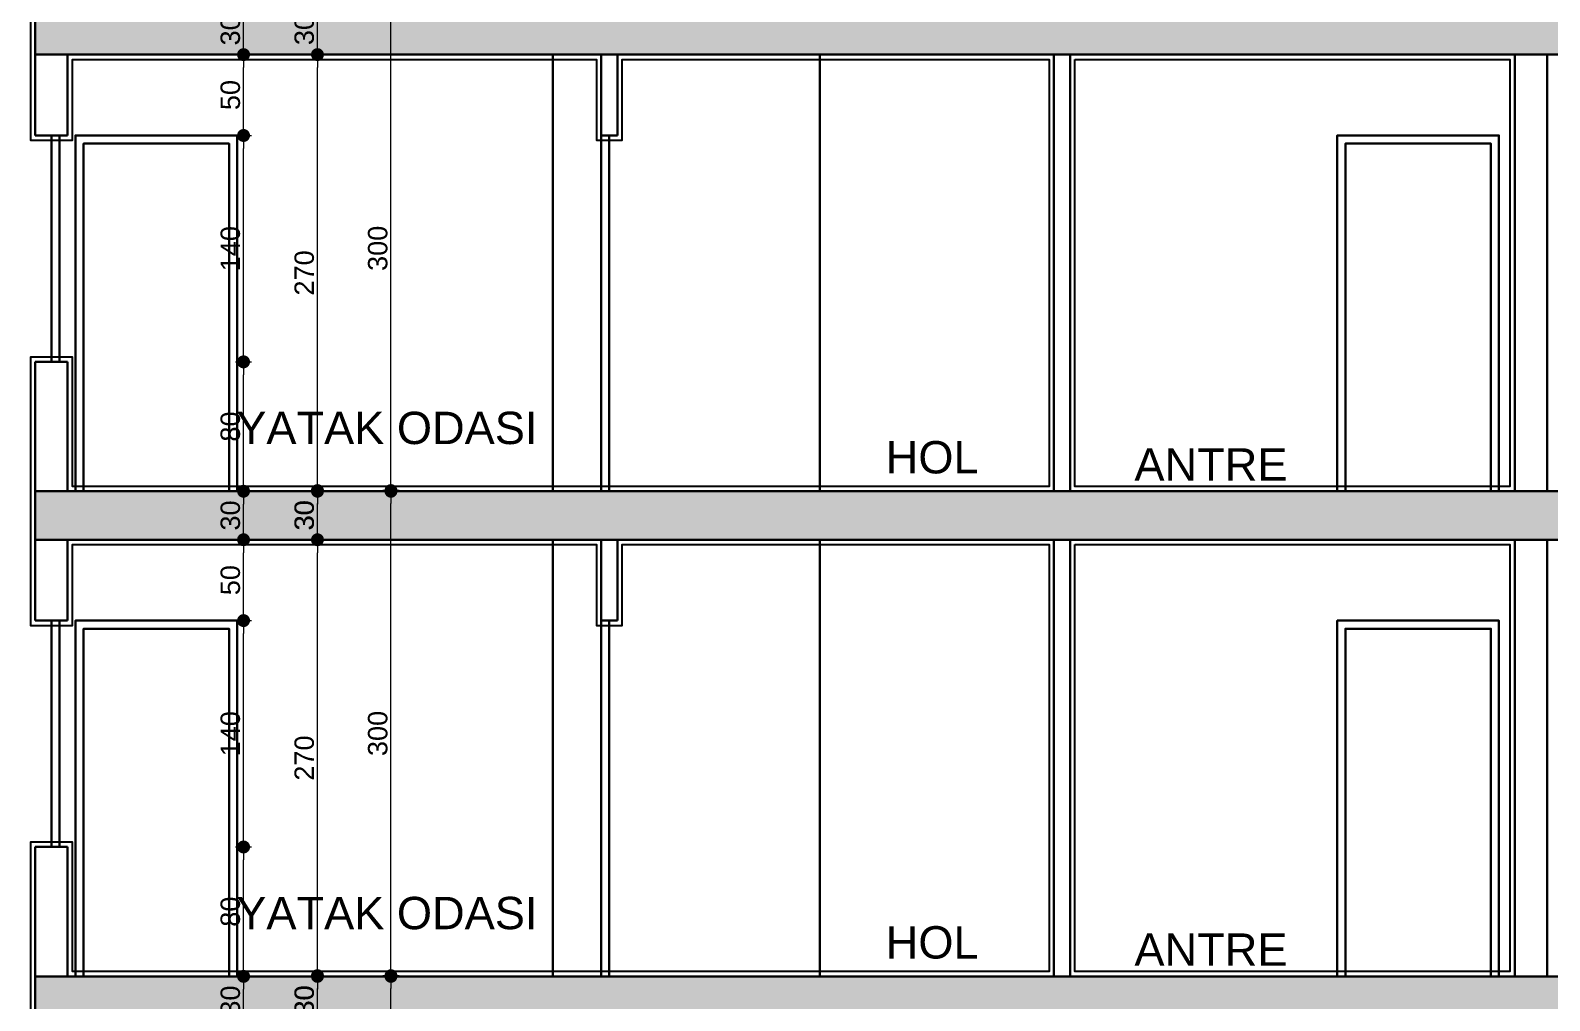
# Model space of a CAD drawing. Header units: millimetres. Extents: x 38129 to 72024, y -56282 to 16512.
# Drawn here: x 41061.2 to 41296.1, y -43824.8 to -43674.8 of the extents above; entities that cross this region are included whole.
import ezdxf

# ---------------------------------------------------------------- set-up
doc = ezdxf.new("R2010")
doc.units = ezdxf.units.MM
for name, color, linetype, lineweight in [('DIŞÖLÇÜ', 37, 'Continuous', 0), ('DUVAR', 255, 'Continuous', 30), ('KAPI', 4, 'Continuous', 30), ('mahal', 7, 'Continuous', 5), ('pencere', 195, 'Continuous', 30), ('TARAMA', 252, 'Continuous', 0), ('ölçü İÇ', 31, 'Continuous', 0)]:
    doc.layers.add(name, color=color, linetype=linetype, lineweight=lineweight)
doc.layers.add('sıva', color=41, linetype='Continuous')
doc.styles.add('icdisolcu_yazi', font='arial.ttf')
doc.styles.get("Standard").update_dxf_attribs({"font": 'arial.ttf'})
doc.dimstyles.new('İç Ölçü', dxfattribs={"dimtxt": 12, "dimasz": 8, "dimexe": 5, "dimexo": 0, "dimgap": 2, "dimtad": 1, "dimdec": 0, "dimzin": 12, "dimdsep": 46, "dimtxsty": 'icdisolcu_yazi', "dimblk": 'DOT', "dimcen": 8, "dimdle": 5, "dimclrd": 256, "dimclre": 256, "dimclrt": 7, "dimadec": 0, "dimazin": 3, "dimtfac": 1, "dimtdec": 0, "dimtix": 1, "dimtmove": 2, "dimatfit": 3, "dimldrblk": 'DOT', "dimfxl": 0, "dimtolj": 1, "dimtzin": 0, "dimlwd": -1, "dimlwe": -1, "dimarcsym": 0})

# ---------------------------------------------------------------- blocks, each defined once
blk = doc.blocks.new('_Dot')
at = {"color": 0, "lineweight": -2}
blk.add_line((-0.5, 0), (-1, 0), dxfattribs=at)
at = {"color": 0, "lineweight": 30, "const_width": 0.5}
blk.add_lwpolyline([(-0.25, 0, 1), (0.25, 0, 1)], format="xyb", close=True, dxfattribs=at)
blk = doc.blocks.new('*D2742')
at = {"layer": 'Defpoints', "color": 0, "transparency": 16777216}
for p in [(48133.45, -84858.94), (48133.45, -84858.94), (48133.45, -84888.94)]:
    blk.add_point(p, dxfattribs=at)
at = {"layer": 'ölçü İÇ', "transparency": 16777216}
for p, q in [((48133.45, -84858.94), (48138.45, -84858.94)), ((48133.45, -84888.94), (48138.45, -84888.94))]:
    blk.add_line(p, q, dxfattribs=at)
at = {"layer": 'ölçü İÇ', "linetype": 'Continuous', "transparency": 16777216}
blk.add_line((48133.45, -84880.94), (48133.45, -84866.94), dxfattribs=at)
at = {"layer": 'ölçü İÇ', "transparency": 16777216, "xscale": 8, "yscale": 8, "zscale": 8}
for p, rotation in [((48133.45, -84858.94), 90), ((48133.45, -84888.94), 270)]:
    blk.add_blockref('_Dot', p, dxfattribs=dict(at, rotation=rotation))
at = {"layer": 'ölçü İÇ', "color": 7, "transparency": 16777216, "insert": (48125.32, -84873.94), "char_height": 12, "attachment_point": 5, "rotation": 90, "style": 'icdisolcu_yazi'}
blk.add_mtext('\\A1;30', dxfattribs=at)
blk = doc.blocks.new('*D2743')
at = {"layer": 'Defpoints', "color": 0, "transparency": 16777216}
for p in [(48081.83, -84778.94), (48133.45, -84778.94), (48133.45, -84858.94)]:
    blk.add_point(p, dxfattribs=at)
at = {"layer": 'ölçü İÇ', "transparency": 16777216}
for p, q in [((48128.45, -84778.94), (48138.45, -84778.94)), ((48133.45, -84858.94), (48138.45, -84858.94))]:
    blk.add_line(p, q, dxfattribs=at)
at = {"layer": 'ölçü İÇ', "linetype": 'Continuous', "transparency": 16777216}
blk.add_line((48133.45, -84850.94), (48133.45, -84786.94), dxfattribs=at)
at = {"layer": 'ölçü İÇ', "transparency": 16777216, "xscale": 8, "yscale": 8, "zscale": 8}
for p, rotation in [((48133.45, -84778.94), 90), ((48133.45, -84858.94), 270)]:
    blk.add_blockref('_Dot', p, dxfattribs=dict(at, rotation=rotation))
at = {"layer": 'ölçü İÇ', "color": 7, "transparency": 16777216, "insert": (48125.32, -84818.94), "char_height": 12, "attachment_point": 5, "rotation": 90, "style": 'icdisolcu_yazi'}
blk.add_mtext('\\A1;80', dxfattribs=at)
blk = doc.blocks.new('*D2744')
at = {"layer": 'Defpoints', "color": 0, "transparency": 16777216}
for p in [(48081.83, -84638.94), (48133.45, -84638.94), (48081.83, -84778.94)]:
    blk.add_point(p, dxfattribs=at)
at = {"layer": 'ölçü İÇ', "transparency": 16777216}
for p, q in [((48128.45, -84638.94), (48138.45, -84638.94)), ((48128.45, -84778.94), (48138.45, -84778.94))]:
    blk.add_line(p, q, dxfattribs=at)
at = {"layer": 'ölçü İÇ', "linetype": 'Continuous', "transparency": 16777216}
blk.add_line((48133.45, -84770.94), (48133.45, -84646.94), dxfattribs=at)
at = {"layer": 'ölçü İÇ', "transparency": 16777216, "xscale": 8, "yscale": 8, "zscale": 8}
for p, rotation in [((48133.45, -84638.94), 90), ((48133.45, -84778.94), 270)]:
    blk.add_blockref('_Dot', p, dxfattribs=dict(at, rotation=rotation))
at = {"layer": 'ölçü İÇ', "color": 7, "transparency": 16777216, "insert": (48125.32, -84708.94), "char_height": 12, "attachment_point": 5, "rotation": 90, "style": 'icdisolcu_yazi'}
blk.add_mtext('\\A1;140', dxfattribs=at)
blk = doc.blocks.new('*D2745')
at = {"layer": 'Defpoints', "color": 0, "transparency": 16777216}
for p in [(48081.83, -84588.94), (48133.45, -84588.94), (48081.83, -84638.94)]:
    blk.add_point(p, dxfattribs=at)
at = {"layer": 'ölçü İÇ', "transparency": 16777216}
for p, q in [((48128.45, -84588.94), (48138.45, -84588.94)), ((48128.45, -84638.94), (48138.45, -84638.94))]:
    blk.add_line(p, q, dxfattribs=at)
at = {"layer": 'ölçü İÇ', "linetype": 'Continuous', "transparency": 16777216}
blk.add_line((48133.45, -84630.94), (48133.45, -84596.94), dxfattribs=at)
at = {"layer": 'ölçü İÇ', "transparency": 16777216, "xscale": 8, "yscale": 8, "zscale": 8}
for p, rotation in [((48133.45, -84588.94), 90), ((48133.45, -84638.94), 270)]:
    blk.add_blockref('_Dot', p, dxfattribs=dict(at, rotation=rotation))
at = {"layer": 'ölçü İÇ', "color": 7, "transparency": 16777216, "insert": (48125.32, -84613.94), "char_height": 12, "attachment_point": 5, "rotation": 90, "style": 'icdisolcu_yazi'}
blk.add_mtext('\\A1;50', dxfattribs=at)
blk = doc.blocks.new('*D2746')
at = {"layer": 'Defpoints', "color": 0, "transparency": 16777216}
for p in [(48179.16, -84858.94), (48179.16, -84858.94), (48179.16, -84888.94)]:
    blk.add_point(p, dxfattribs=at)
at = {"layer": 'ölçü İÇ', "transparency": 16777216}
for p, q in [((48179.16, -84858.94), (48184.16, -84858.94)), ((48179.16, -84888.94), (48184.16, -84888.94))]:
    blk.add_line(p, q, dxfattribs=at)
at = {"layer": 'ölçü İÇ', "linetype": 'Continuous', "transparency": 16777216}
blk.add_line((48179.16, -84880.94), (48179.16, -84866.94), dxfattribs=at)
at = {"layer": 'ölçü İÇ', "transparency": 16777216, "xscale": 8, "yscale": 8, "zscale": 8}
for p, rotation in [((48179.16, -84858.94), 90), ((48179.16, -84888.94), 270)]:
    blk.add_blockref('_Dot', p, dxfattribs=dict(at, rotation=rotation))
at = {"layer": 'ölçü İÇ', "color": 7, "transparency": 16777216, "insert": (48171.03, -84873.94), "char_height": 12, "attachment_point": 5, "rotation": 90, "style": 'icdisolcu_yazi'}
blk.add_mtext('\\A1;30', dxfattribs=at)
blk = doc.blocks.new('*D2747')
at = {"layer": 'Defpoints', "color": 0, "transparency": 16777216}
for p in [(48179.16, -84588.94), (48179.16, -84588.94), (48179.16, -84858.94)]:
    blk.add_point(p, dxfattribs=at)
at = {"layer": 'ölçü İÇ', "transparency": 16777216}
for p, q in [((48179.16, -84588.94), (48184.16, -84588.94)), ((48179.16, -84858.94), (48184.16, -84858.94))]:
    blk.add_line(p, q, dxfattribs=at)
at = {"layer": 'ölçü İÇ', "linetype": 'Continuous', "transparency": 16777216}
blk.add_line((48179.16, -84850.94), (48179.16, -84596.94), dxfattribs=at)
at = {"layer": 'ölçü İÇ', "transparency": 16777216, "xscale": 8, "yscale": 8, "zscale": 8}
for p, rotation in [((48179.16, -84588.94), 90), ((48179.16, -84858.94), 270)]:
    blk.add_blockref('_Dot', p, dxfattribs=dict(at, rotation=rotation))
at = {"layer": 'ölçü İÇ', "color": 7, "transparency": 16777216, "insert": (48171.04, -84723.94), "char_height": 12, "attachment_point": 5, "rotation": 90, "style": 'icdisolcu_yazi'}
blk.add_mtext('\\A1;270', dxfattribs=at)
blk = doc.blocks.new('*D2748')
at = {"layer": 'Defpoints', "color": 0, "transparency": 16777216}
for p in [(48178.55, -84558.54), (48179.16, -84558.54), (48179.16, -84588.94)]:
    blk.add_point(p, dxfattribs=at)
at = {"layer": 'ölçü İÇ', "transparency": 16777216}
for p, q in [((48178.55, -84558.54), (48184.16, -84558.54)), ((48179.16, -84588.94), (48184.16, -84588.94))]:
    blk.add_line(p, q, dxfattribs=at)
at = {"layer": 'ölçü İÇ', "linetype": 'Continuous', "transparency": 16777216}
blk.add_line((48179.16, -84580.94), (48179.16, -84566.54), dxfattribs=at)
at = {"layer": 'ölçü İÇ', "transparency": 16777216, "xscale": 8, "yscale": 8, "zscale": 8}
for p, rotation in [((48179.16, -84558.54), 90), ((48179.16, -84588.94), 270)]:
    blk.add_blockref('_Dot', p, dxfattribs=dict(at, rotation=rotation))
at = {"layer": 'ölçü İÇ', "color": 7, "transparency": 16777216, "insert": (48171.03, -84573.74), "char_height": 12, "attachment_point": 5, "rotation": 90, "style": 'icdisolcu_yazi'}
blk.add_mtext('\\A1;30', dxfattribs=at)
blk = doc.blocks.new('*D2749')
at = {"layer": 'Defpoints', "color": 0, "transparency": 16777216}
for p in [(48224.61, -84558.54), (48231.5, -84558.54), (48231.5, -84858.94)]:
    blk.add_point(p, dxfattribs=at)
at = {"layer": 'ölçü İÇ', "transparency": 16777216}
for p, q in [((48229.61, -84558.54), (48219.61, -84558.54)), ((48229.61, -84858.94), (48219.61, -84858.94))]:
    blk.add_line(p, q, dxfattribs=at)
at = {"layer": 'ölçü İÇ', "linetype": 'Continuous', "transparency": 16777216}
blk.add_line((48224.61, -84850.94), (48224.61, -84566.54), dxfattribs=at)
at = {"layer": 'ölçü İÇ', "transparency": 16777216, "xscale": 8, "yscale": 8, "zscale": 8}
for p, rotation in [((48224.61, -84558.54), 90), ((48224.61, -84858.94), 270)]:
    blk.add_blockref('_Dot', p, dxfattribs=dict(at, rotation=rotation))
at = {"layer": 'ölçü İÇ', "color": 7, "transparency": 16777216, "insert": (48216.48, -84708.74), "char_height": 12, "attachment_point": 5, "rotation": 90, "style": 'icdisolcu_yazi'}
blk.add_mtext('\\A1;300', dxfattribs=at)
blk = doc.blocks.new('*D2750')
at = {"layer": 'Defpoints', "color": 0, "transparency": 16777216}
for p in [(48178.55, -84858.54), (48179.16, -84858.54), (48179.16, -84888.94)]:
    blk.add_point(p, dxfattribs=at)
at = {"layer": 'ölçü İÇ', "transparency": 16777216}
for p, q in [((48178.55, -84858.54), (48184.16, -84858.54)), ((48179.16, -84888.94), (48184.16, -84888.94))]:
    blk.add_line(p, q, dxfattribs=at)
at = {"layer": 'ölçü İÇ', "linetype": 'Continuous', "transparency": 16777216}
blk.add_line((48179.16, -84880.94), (48179.16, -84866.54), dxfattribs=at)
at = {"layer": 'ölçü İÇ', "transparency": 16777216, "xscale": 8, "yscale": 8, "zscale": 8}
for p, rotation in [((48179.16, -84858.54), 90), ((48179.16, -84888.94), 270)]:
    blk.add_blockref('_Dot', p, dxfattribs=dict(at, rotation=rotation))
at = {"layer": 'ölçü İÇ', "color": 7, "transparency": 16777216, "insert": (48171.03, -84873.74), "char_height": 12, "attachment_point": 5, "rotation": 90, "style": 'icdisolcu_yazi'}
blk.add_mtext('\\A1;30', dxfattribs=at)
blk = doc.blocks.new('*D2759')
at = {"layer": 'Defpoints', "color": 0, "transparency": 16777216}
for p in [(48133.45, -85158.94), (48133.45, -85158.94), (48133.45, -85188.94)]:
    blk.add_point(p, dxfattribs=at)
at = {"layer": 'ölçü İÇ', "transparency": 16777216}
for p, q in [((48133.45, -85158.94), (48138.45, -85158.94)), ((48133.45, -85188.94), (48138.45, -85188.94))]:
    blk.add_line(p, q, dxfattribs=at)
at = {"layer": 'ölçü İÇ', "linetype": 'Continuous', "transparency": 16777216}
blk.add_line((48133.45, -85180.94), (48133.45, -85166.94), dxfattribs=at)
at = {"layer": 'ölçü İÇ', "transparency": 16777216, "xscale": 8, "yscale": 8, "zscale": 8}
for p, rotation in [((48133.45, -85158.94), 90), ((48133.45, -85188.94), 270)]:
    blk.add_blockref('_Dot', p, dxfattribs=dict(at, rotation=rotation))
at = {"layer": 'ölçü İÇ', "color": 7, "transparency": 16777216, "insert": (48125.32, -85173.94), "char_height": 12, "attachment_point": 5, "rotation": 90, "style": 'icdisolcu_yazi'}
blk.add_mtext('\\A1;30', dxfattribs=at)
blk = doc.blocks.new('*D2760')
at = {"layer": 'Defpoints', "color": 0, "transparency": 16777216}
for p in [(48081.83, -85078.94), (48133.45, -85078.94), (48133.45, -85158.94)]:
    blk.add_point(p, dxfattribs=at)
at = {"layer": 'ölçü İÇ', "transparency": 16777216}
for p, q in [((48128.45, -85078.94), (48138.45, -85078.94)), ((48133.45, -85158.94), (48138.45, -85158.94))]:
    blk.add_line(p, q, dxfattribs=at)
at = {"layer": 'ölçü İÇ', "linetype": 'Continuous', "transparency": 16777216}
blk.add_line((48133.45, -85150.94), (48133.45, -85086.94), dxfattribs=at)
at = {"layer": 'ölçü İÇ', "transparency": 16777216, "xscale": 8, "yscale": 8, "zscale": 8}
for p, rotation in [((48133.45, -85078.94), 90), ((48133.45, -85158.94), 270)]:
    blk.add_blockref('_Dot', p, dxfattribs=dict(at, rotation=rotation))
at = {"layer": 'ölçü İÇ', "color": 7, "transparency": 16777216, "insert": (48125.32, -85118.94), "char_height": 12, "attachment_point": 5, "rotation": 90, "style": 'icdisolcu_yazi'}
blk.add_mtext('\\A1;80', dxfattribs=at)
blk = doc.blocks.new('*D2761')
at = {"layer": 'Defpoints', "color": 0, "transparency": 16777216}
for p in [(48081.83, -84938.94), (48133.45, -84938.94), (48081.83, -85078.94)]:
    blk.add_point(p, dxfattribs=at)
at = {"layer": 'ölçü İÇ', "transparency": 16777216}
for p, q in [((48128.45, -84938.94), (48138.45, -84938.94)), ((48128.45, -85078.94), (48138.45, -85078.94))]:
    blk.add_line(p, q, dxfattribs=at)
at = {"layer": 'ölçü İÇ', "linetype": 'Continuous', "transparency": 16777216}
blk.add_line((48133.45, -85070.94), (48133.45, -84946.94), dxfattribs=at)
at = {"layer": 'ölçü İÇ', "transparency": 16777216, "xscale": 8, "yscale": 8, "zscale": 8}
for p, rotation in [((48133.45, -84938.94), 90), ((48133.45, -85078.94), 270)]:
    blk.add_blockref('_Dot', p, dxfattribs=dict(at, rotation=rotation))
at = {"layer": 'ölçü İÇ', "color": 7, "transparency": 16777216, "insert": (48125.32, -85008.94), "char_height": 12, "attachment_point": 5, "rotation": 90, "style": 'icdisolcu_yazi'}
blk.add_mtext('\\A1;140', dxfattribs=at)
blk = doc.blocks.new('*D2762')
at = {"layer": 'Defpoints', "color": 0, "transparency": 16777216}
for p in [(48081.83, -84888.94), (48133.45, -84888.94), (48081.83, -84938.94)]:
    blk.add_point(p, dxfattribs=at)
at = {"layer": 'ölçü İÇ', "transparency": 16777216}
for p, q in [((48128.45, -84888.94), (48138.45, -84888.94)), ((48128.45, -84938.94), (48138.45, -84938.94))]:
    blk.add_line(p, q, dxfattribs=at)
at = {"layer": 'ölçü İÇ', "linetype": 'Continuous', "transparency": 16777216}
blk.add_line((48133.45, -84930.94), (48133.45, -84896.94), dxfattribs=at)
at = {"layer": 'ölçü İÇ', "transparency": 16777216, "xscale": 8, "yscale": 8, "zscale": 8}
for p, rotation in [((48133.45, -84888.94), 90), ((48133.45, -84938.94), 270)]:
    blk.add_blockref('_Dot', p, dxfattribs=dict(at, rotation=rotation))
at = {"layer": 'ölçü İÇ', "color": 7, "transparency": 16777216, "insert": (48125.32, -84913.94), "char_height": 12, "attachment_point": 5, "rotation": 90, "style": 'icdisolcu_yazi'}
blk.add_mtext('\\A1;50', dxfattribs=at)
blk = doc.blocks.new('*D2763')
at = {"layer": 'Defpoints', "color": 0, "transparency": 16777216}
for p in [(48179.16, -85158.94), (48179.16, -85158.94), (48179.16, -85188.94)]:
    blk.add_point(p, dxfattribs=at)
at = {"layer": 'ölçü İÇ', "transparency": 16777216}
for p, q in [((48179.16, -85158.94), (48184.16, -85158.94)), ((48179.16, -85188.94), (48184.16, -85188.94))]:
    blk.add_line(p, q, dxfattribs=at)
at = {"layer": 'ölçü İÇ', "linetype": 'Continuous', "transparency": 16777216}
blk.add_line((48179.16, -85180.94), (48179.16, -85166.94), dxfattribs=at)
at = {"layer": 'ölçü İÇ', "transparency": 16777216, "xscale": 8, "yscale": 8, "zscale": 8}
for p, rotation in [((48179.16, -85158.94), 90), ((48179.16, -85188.94), 270)]:
    blk.add_blockref('_Dot', p, dxfattribs=dict(at, rotation=rotation))
at = {"layer": 'ölçü İÇ', "color": 7, "transparency": 16777216, "insert": (48171.03, -85173.94), "char_height": 12, "attachment_point": 5, "rotation": 90, "style": 'icdisolcu_yazi'}
blk.add_mtext('\\A1;30', dxfattribs=at)
blk = doc.blocks.new('*D2764')
at = {"layer": 'Defpoints', "color": 0, "transparency": 16777216}
for p in [(48179.16, -84888.94), (48179.16, -84888.94), (48179.16, -85158.94)]:
    blk.add_point(p, dxfattribs=at)
at = {"layer": 'ölçü İÇ', "transparency": 16777216}
for p, q in [((48179.16, -84888.94), (48184.16, -84888.94)), ((48179.16, -85158.94), (48184.16, -85158.94))]:
    blk.add_line(p, q, dxfattribs=at)
at = {"layer": 'ölçü İÇ', "linetype": 'Continuous', "transparency": 16777216}
blk.add_line((48179.16, -85150.94), (48179.16, -84896.94), dxfattribs=at)
at = {"layer": 'ölçü İÇ', "transparency": 16777216, "xscale": 8, "yscale": 8, "zscale": 8}
for p, rotation in [((48179.16, -84888.94), 90), ((48179.16, -85158.94), 270)]:
    blk.add_blockref('_Dot', p, dxfattribs=dict(at, rotation=rotation))
at = {"layer": 'ölçü İÇ', "color": 7, "transparency": 16777216, "insert": (48171.04, -85023.94), "char_height": 12, "attachment_point": 5, "rotation": 90, "style": 'icdisolcu_yazi'}
blk.add_mtext('\\A1;270', dxfattribs=at)
blk = doc.blocks.new('*D2765')
at = {"layer": 'Defpoints', "color": 0, "transparency": 16777216}
for p in [(48178.55, -84858.54), (48179.16, -84858.54), (48179.16, -84888.94)]:
    blk.add_point(p, dxfattribs=at)
at = {"layer": 'ölçü İÇ', "transparency": 16777216}
for p, q in [((48178.55, -84858.54), (48184.16, -84858.54)), ((48179.16, -84888.94), (48184.16, -84888.94))]:
    blk.add_line(p, q, dxfattribs=at)
at = {"layer": 'ölçü İÇ', "linetype": 'Continuous', "transparency": 16777216}
blk.add_line((48179.16, -84880.94), (48179.16, -84866.54), dxfattribs=at)
at = {"layer": 'ölçü İÇ', "transparency": 16777216, "xscale": 8, "yscale": 8, "zscale": 8}
for p, rotation in [((48179.16, -84858.54), 90), ((48179.16, -84888.94), 270)]:
    blk.add_blockref('_Dot', p, dxfattribs=dict(at, rotation=rotation))
at = {"layer": 'ölçü İÇ', "color": 7, "transparency": 16777216, "insert": (48171.03, -84873.74), "char_height": 12, "attachment_point": 5, "rotation": 90, "style": 'icdisolcu_yazi'}
blk.add_mtext('\\A1;30', dxfattribs=at)
blk = doc.blocks.new('*D2766')
at = {"layer": 'Defpoints', "color": 0, "transparency": 16777216}
for p in [(48224.61, -84858.54), (48231.5, -84858.54), (48231.5, -85158.94)]:
    blk.add_point(p, dxfattribs=at)
at = {"layer": 'ölçü İÇ', "transparency": 16777216}
for p, q in [((48229.61, -84858.54), (48219.61, -84858.54)), ((48229.61, -85158.94), (48219.61, -85158.94))]:
    blk.add_line(p, q, dxfattribs=at)
at = {"layer": 'ölçü İÇ', "linetype": 'Continuous', "transparency": 16777216}
blk.add_line((48224.61, -85150.94), (48224.61, -84866.54), dxfattribs=at)
at = {"layer": 'ölçü İÇ', "transparency": 16777216, "xscale": 8, "yscale": 8, "zscale": 8}
for p, rotation in [((48224.61, -84858.54), 90), ((48224.61, -85158.94), 270)]:
    blk.add_blockref('_Dot', p, dxfattribs=dict(at, rotation=rotation))
at = {"layer": 'ölçü İÇ', "color": 7, "transparency": 16777216, "insert": (48216.48, -85008.74), "char_height": 12, "attachment_point": 5, "rotation": 90, "style": 'icdisolcu_yazi'}
blk.add_mtext('\\A1;300', dxfattribs=at)
blk = doc.blocks.new('*D2767')
at = {"layer": 'Defpoints', "color": 0, "transparency": 16777216}
for p in [(48178.55, -85158.54), (48179.16, -85158.54), (48179.16, -85188.94)]:
    blk.add_point(p, dxfattribs=at)
at = {"layer": 'ölçü İÇ', "transparency": 16777216}
for p, q in [((48178.55, -85158.54), (48184.16, -85158.54)), ((48179.16, -85188.94), (48184.16, -85188.94))]:
    blk.add_line(p, q, dxfattribs=at)
at = {"layer": 'ölçü İÇ', "linetype": 'Continuous', "transparency": 16777216}
blk.add_line((48179.16, -85180.94), (48179.16, -85166.54), dxfattribs=at)
at = {"layer": 'ölçü İÇ', "transparency": 16777216, "xscale": 8, "yscale": 8, "zscale": 8}
for p, rotation in [((48179.16, -85158.54), 90), ((48179.16, -85188.94), 270)]:
    blk.add_blockref('_Dot', p, dxfattribs=dict(at, rotation=rotation))
at = {"layer": 'ölçü İÇ', "color": 7, "transparency": 16777216, "insert": (48171.03, -85173.74), "char_height": 12, "attachment_point": 5, "rotation": 90, "style": 'icdisolcu_yazi'}
blk.add_mtext('\\A1;30', dxfattribs=at)
blk = doc.blocks.new('*D2774')
at = {"layer": 'Defpoints', "color": 0, "transparency": 16777216}
for p in [(48178.55, -85158.54), (48179.16, -85158.54), (48179.16, -85188.94)]:
    blk.add_point(p, dxfattribs=at)
at = {"layer": 'ölçü İÇ', "transparency": 16777216}
for p, q in [((48178.55, -85158.54), (48184.16, -85158.54)), ((48179.16, -85188.94), (48184.16, -85188.94))]:
    blk.add_line(p, q, dxfattribs=at)
at = {"layer": 'ölçü İÇ', "linetype": 'Continuous', "transparency": 16777216}
blk.add_line((48179.16, -85180.94), (48179.16, -85166.54), dxfattribs=at)
at = {"layer": 'ölçü İÇ', "transparency": 16777216, "xscale": 8, "yscale": 8, "zscale": 8}
for p, rotation in [((48179.16, -85158.54), 90), ((48179.16, -85188.94), 270)]:
    blk.add_blockref('_Dot', p, dxfattribs=dict(at, rotation=rotation))
at = {"layer": 'ölçü İÇ', "color": 7, "transparency": 16777216, "insert": (48171.03, -85173.74), "char_height": 12, "attachment_point": 5, "rotation": 90, "style": 'icdisolcu_yazi'}
blk.add_mtext('\\A1;30', dxfattribs=at)
blk = doc.blocks.new('*D2775')
at = {"layer": 'Defpoints', "color": 0, "transparency": 16777216}
for p in [(48224.61, -85158.54), (48231.5, -85158.54), (48231.5, -85458.94)]:
    blk.add_point(p, dxfattribs=at)
at = {"layer": 'ölçü İÇ', "transparency": 16777216}
for p, q in [((48229.61, -85158.54), (48219.61, -85158.54)), ((48229.61, -85458.94), (48219.61, -85458.94))]:
    blk.add_line(p, q, dxfattribs=at)
at = {"layer": 'ölçü İÇ', "linetype": 'Continuous', "transparency": 16777216}
blk.add_line((48224.61, -85450.94), (48224.61, -85166.54), dxfattribs=at)
at = {"layer": 'ölçü İÇ', "transparency": 16777216, "xscale": 8, "yscale": 8, "zscale": 8}
for p, rotation in [((48224.61, -85158.54), 90), ((48224.61, -85458.94), 270)]:
    blk.add_blockref('_Dot', p, dxfattribs=dict(at, rotation=rotation))
at = {"layer": 'ölçü İÇ', "color": 7, "transparency": 16777216, "insert": (48216.48, -85308.74), "char_height": 12, "attachment_point": 5, "rotation": 90, "style": 'icdisolcu_yazi'}
blk.add_mtext('\\A1;300', dxfattribs=at)
blk = doc.blocks.new('*D2824')
at = {"layer": 'Defpoints', "color": 0, "transparency": 16777216}
for p in [(48133.45, -84558.94), (48133.45, -84558.94), (48133.45, -84588.94)]:
    blk.add_point(p, dxfattribs=at)
at = {"layer": 'ölçü İÇ', "transparency": 16777216}
for p, q in [((48133.45, -84558.94), (48138.45, -84558.94)), ((48133.45, -84588.94), (48138.45, -84588.94))]:
    blk.add_line(p, q, dxfattribs=at)
at = {"layer": 'ölçü İÇ', "linetype": 'Continuous', "transparency": 16777216}
blk.add_line((48133.45, -84580.94), (48133.45, -84566.94), dxfattribs=at)
at = {"layer": 'ölçü İÇ', "transparency": 16777216, "xscale": 8, "yscale": 8, "zscale": 8}
for p, rotation in [((48133.45, -84558.94), 90), ((48133.45, -84588.94), 270)]:
    blk.add_blockref('_Dot', p, dxfattribs=dict(at, rotation=rotation))
at = {"layer": 'ölçü İÇ', "color": 7, "transparency": 16777216, "insert": (48125.32, -84573.94), "char_height": 12, "attachment_point": 5, "rotation": 90, "style": 'icdisolcu_yazi'}
blk.add_mtext('\\A1;30', dxfattribs=at)
blk = doc.blocks.new('*D2953')
at = {"layer": 'Defpoints', "color": 0, "transparency": 16777216}
for p in [(48081.83, -84938.94), (48133.45, -84938.94), (48081.83, -85078.94)]:
    blk.add_point(p, dxfattribs=at)
at = {"layer": 'ölçü İÇ', "transparency": 16777216}
for p, q in [((48128.45, -84938.94), (48138.45, -84938.94)), ((48128.45, -85078.94), (48138.45, -85078.94))]:
    blk.add_line(p, q, dxfattribs=at)
at = {"layer": 'ölçü İÇ', "linetype": 'Continuous', "transparency": 16777216}
blk.add_line((48133.45, -85070.94), (48133.45, -84946.94), dxfattribs=at)
at = {"layer": 'ölçü İÇ', "transparency": 16777216, "xscale": 8, "yscale": 8, "zscale": 8}
for p, rotation in [((48133.45, -84938.94), 90), ((48133.45, -85078.94), 270)]:
    blk.add_blockref('_Dot', p, dxfattribs=dict(at, rotation=rotation))
at = {"layer": 'ölçü İÇ', "color": 7, "transparency": 16777216, "insert": (48125.32, -85008.94), "char_height": 12, "attachment_point": 5, "rotation": 90, "style": 'icdisolcu_yazi'}
blk.add_mtext('\\A1;140', dxfattribs=at)
blk = doc.blocks.new('*D2954')
at = {"layer": 'Defpoints', "color": 0, "transparency": 16777216}
for p in [(48081.83, -84888.94), (48133.45, -84888.94), (48081.83, -84938.94)]:
    blk.add_point(p, dxfattribs=at)
at = {"layer": 'ölçü İÇ', "transparency": 16777216}
for p, q in [((48128.45, -84888.94), (48138.45, -84888.94)), ((48128.45, -84938.94), (48138.45, -84938.94))]:
    blk.add_line(p, q, dxfattribs=at)
at = {"layer": 'ölçü İÇ', "linetype": 'Continuous', "transparency": 16777216}
blk.add_line((48133.45, -84930.94), (48133.45, -84896.94), dxfattribs=at)
at = {"layer": 'ölçü İÇ', "transparency": 16777216, "xscale": 8, "yscale": 8, "zscale": 8}
for p, rotation in [((48133.45, -84888.94), 90), ((48133.45, -84938.94), 270)]:
    blk.add_blockref('_Dot', p, dxfattribs=dict(at, rotation=rotation))
at = {"layer": 'ölçü İÇ', "color": 7, "transparency": 16777216, "insert": (48125.32, -84913.94), "char_height": 12, "attachment_point": 5, "rotation": 90, "style": 'icdisolcu_yazi'}
blk.add_mtext('\\A1;50', dxfattribs=at)
blk = doc.blocks.new('*D2955')
at = {"layer": 'Defpoints', "color": 0, "transparency": 16777216}
for p in [(48081.83, -84638.94), (48133.45, -84638.94), (48081.83, -84778.94)]:
    blk.add_point(p, dxfattribs=at)
at = {"layer": 'ölçü İÇ', "transparency": 16777216}
for p, q in [((48128.45, -84638.94), (48138.45, -84638.94)), ((48128.45, -84778.94), (48138.45, -84778.94))]:
    blk.add_line(p, q, dxfattribs=at)
at = {"layer": 'ölçü İÇ', "linetype": 'Continuous', "transparency": 16777216}
blk.add_line((48133.45, -84770.94), (48133.45, -84646.94), dxfattribs=at)
at = {"layer": 'ölçü İÇ', "transparency": 16777216, "xscale": 8, "yscale": 8, "zscale": 8}
for p, rotation in [((48133.45, -84638.94), 90), ((48133.45, -84778.94), 270)]:
    blk.add_blockref('_Dot', p, dxfattribs=dict(at, rotation=rotation))
at = {"layer": 'ölçü İÇ', "color": 7, "transparency": 16777216, "insert": (48125.32, -84708.94), "char_height": 12, "attachment_point": 5, "rotation": 90, "style": 'icdisolcu_yazi'}
blk.add_mtext('\\A1;140', dxfattribs=at)
blk = doc.blocks.new('*D2956')
at = {"layer": 'Defpoints', "color": 0, "transparency": 16777216}
for p in [(48081.83, -84588.94), (48133.45, -84588.94), (48081.83, -84638.94)]:
    blk.add_point(p, dxfattribs=at)
at = {"layer": 'ölçü İÇ', "transparency": 16777216}
for p, q in [((48128.45, -84588.94), (48138.45, -84588.94)), ((48128.45, -84638.94), (48138.45, -84638.94))]:
    blk.add_line(p, q, dxfattribs=at)
at = {"layer": 'ölçü İÇ', "linetype": 'Continuous', "transparency": 16777216}
blk.add_line((48133.45, -84630.94), (48133.45, -84596.94), dxfattribs=at)
at = {"layer": 'ölçü İÇ', "transparency": 16777216, "xscale": 8, "yscale": 8, "zscale": 8}
for p, rotation in [((48133.45, -84588.94), 90), ((48133.45, -84638.94), 270)]:
    blk.add_blockref('_Dot', p, dxfattribs=dict(at, rotation=rotation))
at = {"layer": 'ölçü İÇ', "color": 7, "transparency": 16777216, "insert": (48125.32, -84613.94), "char_height": 12, "attachment_point": 5, "rotation": 90, "style": 'icdisolcu_yazi'}
blk.add_mtext('\\A1;50', dxfattribs=at)
blk = doc.blocks.new('MDKFDKFD')
at = {"layer": 'TARAMA'}
h = blk.add_hatch(dxfattribs=at)
h.set_pattern_fill('ANSI33', color=256)
h.set_pattern_definition([(45, (4939.406, -64286.696), (-4.4901281, 4.4901281), []), (45, (4943.896, -64286.696), (-4.4901281, 4.4901281), [3.175, -1.5875])])
h.paths.add_polyline_path([(49639.62, -84588.94), (49639.62, -84558.94), (48004.64, -84558.94), (48004.64, -84588.94)])
h = blk.add_hatch(dxfattribs=at)
h.set_pattern_fill('ANSI33', color=256)
h.set_pattern_definition([(45, (4939.406, -64586.696), (-4.4901281, 4.4901281), []), (45, (4943.896, -64586.696), (-4.4901281, 4.4901281), [3.175, -1.5875])])
h.paths.add_polyline_path([(49639.62, -84888.94), (49639.62, -84858.94), (48004.64, -84858.94), (48004.64, -84888.94)])
h = blk.add_hatch(dxfattribs=at)
h.set_pattern_fill('ANSI33', color=256)
h.set_pattern_definition([(45, (4939.406, -64886.696), (-4.4901281, 4.4901281), []), (45, (4943.896, -64886.696), (-4.4901281, 4.4901281), [3.175, -1.5875])])
h.paths.add_polyline_path([(49639.62, -85188.94), (49639.62, -85158.94), (48004.64, -85158.94), (48004.64, -85188.94)])
at = {"layer": 'DUVAR'}
for p, q in [((48004.64, -84588.94), (48004.64, -84478.94)), ((48004.64, -84638.94), (48004.64, -84588.94)), ((48004.64, -84588.94), (49639.62, -84588.94)), ((48024.64, -84638.94), (48024.64, -84588.94)), ((48354.63, -84638.94), (48354.63, -84588.94)), ((48364.64, -84638.94), (48364.64, -84588.94)), ((48634.64, -84858.94), (48634.64, -84588.94)), ((48644.64, -84858.94), (48644.64, -84588.94)), ((48919.64, -84858.94), (48919.64, -84588.94)), ((48939.64, -84858.94), (48939.64, -84588.94)), ((48024.64, -84638.94), (48004.64, -84638.94)), ((48354.63, -84638.94), (48364.64, -84638.94)), ((48004.64, -84888.94), (48004.64, -84778.94)), ((48024.64, -84778.94), (48004.64, -84778.94)), ((48024.64, -84858.94), (48024.64, -84778.94)), ((48004.64, -84858.94), (49639.62, -84858.94)), ((48004.64, -84888.94), (49639.62, -84888.94)), ((48004.64, -84938.94), (48004.64, -84888.94)), ((48024.64, -84938.94), (48024.64, -84888.94)), ((48354.63, -84938.94), (48354.63, -84888.94)), ((48364.64, -84938.94), (48364.64, -84888.94)), ((48634.64, -85158.94), (48634.64, -84888.94)), ((48644.64, -85158.94), (48644.64, -84888.94)), ((48919.64, -85158.94), (48919.64, -84888.94)), ((48939.64, -85158.94), (48939.64, -84888.94)), ((48024.64, -84938.94), (48004.64, -84938.94)), ((48354.63, -84938.94), (48364.64, -84938.94)), ((48004.64, -85188.94), (48004.64, -85078.94)), ((48024.64, -85078.94), (48004.64, -85078.94)), ((48024.64, -85158.94), (48024.64, -85078.94)), ((48004.64, -85158.94), (49639.62, -85158.94))]:
    blk.add_line(p, q, dxfattribs=at)
at = {"layer": 'KAPI'}
for p, q in [((48324.63, -84588.94), (48324.63, -84858.94)), ((48489.79, -84858.94), (48489.79, -84588.94)), ((48324.63, -84888.94), (48324.63, -85158.94)), ((48489.79, -85158.94), (48489.79, -84888.94))]:
    blk.add_line(p, q, dxfattribs=at)
for points in [[(48029.5, -84858.94), (48029.5, -84638.94), (48129.5, -84638.94), (48129.5, -84858.94)], [(48809.84, -84858.94), (48809.84, -84638.94), (48909.84, -84638.94), (48909.84, -84858.94)], [(48034.5, -84858.94), (48034.5, -84643.94), (48124.5, -84643.94), (48124.5, -84858.94)], [(48814.84, -84858.94), (48814.84, -84643.94), (48904.84, -84643.94), (48904.84, -84858.94)], [(48029.5, -85158.94), (48029.5, -84938.94), (48129.5, -84938.94), (48129.5, -85158.94)], [(48034.5, -85158.94), (48034.5, -84943.94), (48124.5, -84943.94), (48124.5, -85158.94)], [(48809.84, -85158.94), (48809.84, -84938.94), (48909.84, -84938.94), (48909.84, -85158.94)], [(48814.84, -85158.94), (48814.84, -84943.94), (48904.84, -84943.94), (48904.84, -85158.94)]]:
    blk.add_lwpolyline(points, dxfattribs=at)
at = {"layer": 'pencere'}
for p, q in [((48014.64, -84638.94), (48014.64, -84778.94)), ((48019.64, -84638.94), (48019.64, -84778.94)), ((48354.63, -84638.94), (48354.63, -84858.94)), ((48359.63, -84638.94), (48359.63, -84858.94)), ((48014.64, -84938.94), (48014.64, -85078.94)), ((48019.64, -84938.94), (48019.64, -85078.94)), ((48354.63, -84938.94), (48354.63, -85158.94)), ((48359.63, -84938.94), (48359.63, -85158.94))]:
    blk.add_line(p, q, dxfattribs=at)
at = {"layer": 'sıva'}
for points in [[(48001.64, -84288.94), (48001.64, -84341.94), (48027.64, -84341.94), (48027.64, -84291.94), (48351.63, -84291.94), (48351.63, -84341.94), (48367.64, -84341.94), (48367.64, -84291.94), (48631.64, -84291.94), (48631.64, -84555.94), (48027.64, -84555.94), (48027.64, -84475.94), (48001.64, -84475.94), (48001.64, -84588.94)], [(48001.64, -84588.94), (48001.64, -84641.94), (48027.64, -84641.94), (48027.64, -84591.94), (48351.63, -84591.94), (48351.63, -84641.94), (48367.64, -84641.94), (48367.64, -84591.94), (48631.64, -84591.94), (48631.64, -84855.94), (48027.64, -84855.94), (48027.64, -84775.94), (48001.64, -84775.94), (48001.64, -84888.94)], [(48001.64, -84888.94), (48001.64, -84941.94), (48027.64, -84941.94), (48027.64, -84891.94), (48351.63, -84891.94), (48351.63, -84941.94), (48367.64, -84941.94), (48367.64, -84891.94), (48631.64, -84891.94), (48631.64, -85155.94), (48027.64, -85155.94), (48027.64, -85075.94), (48001.64, -85075.94), (48001.64, -85188.94)]]:
    blk.add_lwpolyline(points, dxfattribs=at)
for points in [[(48647.64, -84591.94), (48916.64, -84591.94), (48916.64, -84855.94), (48647.64, -84855.94)], [(48647.64, -84891.94), (48916.64, -84891.94), (48916.64, -85155.94), (48647.64, -85155.94)]]:
    blk.add_lwpolyline(points, close=True, dxfattribs=at)
at = {"layer": 'mahal', "char_height": 20, "attachment_point": 1}
for s, insert in [('YATAK ODASI', (48128.92, -84809.78)), ('HOL', (48530.59, -84827.92)), ('ANTRE', (48684.39, -84832.4)), ('YATAK ODASI', (48128.92, -85109.78)), ('HOL', (48530.59, -85127.92)), ('ANTRE', (48684.39, -85132.4))]:
    blk.add_mtext_dynamic_manual_height_columns(s, width=250.3432, gutter_width=12.5, heights=[0], dxfattribs=dict(at, insert=insert))
at = {"layer": 'ölçü İÇ'}
for base, p1, p2, picture, middle in [((48133.45, -84558.94), (48133.45, -84588.94), (48133.45, -84558.94), '*D2824', (48125.32, -84573.94)), ((48179.16, -84558.54), (48179.16, -84588.94), (48178.55, -84558.54), '*D2748', (48171.03, -84573.74)), ((48224.61, -84558.54), (48231.5, -84858.94), (48231.5, -84558.54), '*D2749', (48216.48, -84708.74)), ((48133.45, -84588.94), (48081.83, -84638.94), (48081.83, -84588.94), '*D2745', (48125.32, -84613.94)), ((48133.45, -84588.94), (48081.83, -84638.94), (48081.83, -84588.94), '*D2956', (48125.32, -84613.94)), ((48179.16, -84588.94), (48179.16, -84858.94), (48179.16, -84588.94), '*D2747', (48171.04, -84723.94)), ((48133.45, -84638.94), (48081.83, -84778.94), (48081.83, -84638.94), '*D2744', (48125.32, -84708.94)), ((48133.45, -84638.94), (48081.83, -84778.94), (48081.83, -84638.94), '*D2955', (48125.32, -84708.94)), ((48133.45, -84778.94), (48133.45, -84858.94), (48081.83, -84778.94), '*D2743', (48125.32, -84818.94)), ((48133.45, -84858.94), (48133.45, -84888.94), (48133.45, -84858.94), '*D2742', (48125.32, -84873.94)), ((48179.16, -84858.54), (48179.16, -84888.94), (48178.55, -84858.54), '*D2750', (48171.03, -84873.74)), ((48179.16, -84858.54), (48179.16, -84888.94), (48178.55, -84858.54), '*D2765', (48171.03, -84873.74)), ((48179.16, -84858.94), (48179.16, -84888.94), (48179.16, -84858.94), '*D2746', (48171.03, -84873.94)), ((48224.61, -84858.54), (48231.5, -85158.94), (48231.5, -84858.54), '*D2766', (48216.48, -85008.74)), ((48133.45, -84888.94), (48081.83, -84938.94), (48081.83, -84888.94), '*D2762', (48125.32, -84913.94)), ((48133.45, -84888.94), (48081.83, -84938.94), (48081.83, -84888.94), '*D2954', (48125.32, -84913.94)), ((48179.16, -84888.94), (48179.16, -85158.94), (48179.16, -84888.94), '*D2764', (48171.04, -85023.94)), ((48133.45, -84938.94), (48081.83, -85078.94), (48081.83, -84938.94), '*D2761', (48125.32, -85008.94)), ((48133.45, -84938.94), (48081.83, -85078.94), (48081.83, -84938.94), '*D2953', (48125.32, -85008.94)), ((48133.45, -85078.94), (48133.45, -85158.94), (48081.83, -85078.94), '*D2760', (48125.32, -85118.94)), ((48133.45, -85158.94), (48133.45, -85188.94), (48133.45, -85158.94), '*D2759', (48125.32, -85173.94)), ((48179.16, -85158.54), (48179.16, -85188.94), (48178.55, -85158.54), '*D2767', (48171.03, -85173.74)), ((48179.16, -85158.54), (48179.16, -85188.94), (48178.55, -85158.54), '*D2774', (48171.03, -85173.74)), ((48179.16, -85158.94), (48179.16, -85188.94), (48179.16, -85158.94), '*D2763', (48171.03, -85173.94)), ((48224.61, -85158.54), (48231.5, -85458.94), (48231.5, -85158.54), '*D2775', (48216.48, -85308.74))]:
    dim = blk.add_linear_dim(base=base, p1=p1, p2=p2, angle=90, dimstyle='İç Ölçü', dxfattribs=at)
    dim.commit()
    dim.dimension.update_dxf_attribs({"geometry": picture, "text_midpoint": middle})
blk = doc.blocks.new('nfjfdj')
at = {"layer": 'DIŞÖLÇÜ', "xscale": 0.25, "yscale": 0.25, "zscale": 0.25}
blk.add_blockref('MDKFDKFD', (39338.41, -27653.81), dxfattribs=at)

msp = doc.modelspace()

# ---------------------------------------------------------------- block references
at = {"layer": 'DIŞÖLÇÜ'}
msp.add_blockref('nfjfdj', (-10277.62, 5122.52), dxfattribs=at)

doc.saveas('drawing.dxf')
